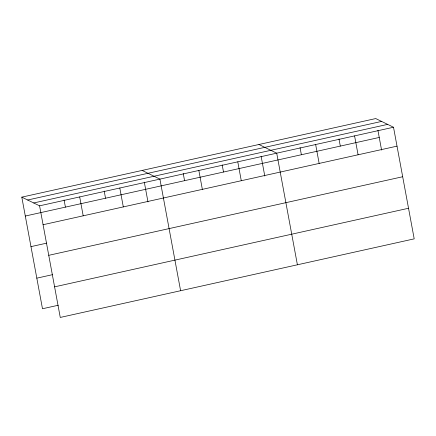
<?xml version="1.0" encoding="UTF-8"?>
<svg xmlns="http://www.w3.org/2000/svg" width="436" height="436" viewBox="0 0 436 436"><rect width="100%" height="100%" fill="white"/><g stroke="black" fill="none" stroke-linecap="round" stroke-linejoin="round"><path stroke-width="0.65" d="M21.8 197.143L375.739 118.559L393.512 127.247L414.2 238.857L60.261 317.441L39.578 205.83L21.8 197.143L42.488 308.753L58.266 305.249M27.664 200.01L381.604 121.426M33.708 202.963L387.648 124.38M39.578 205.83L393.512 127.247M25.304 216.038L379.238 137.454M43.077 224.725L397.016 146.142M30.972 246.634L46.756 243.13M48.75 255.322L402.69 176.738M36.815 278.157L52.598 274.653M54.593 286.844L408.532 208.261M258.94 144.49L276.713 153.178L297.401 264.788M142.141 170.427L159.914 179.114L180.602 290.719M377.914 130.288L381.582 150.093M354.582 135.89L358.081 154.785M338.979 138.931L340.309 146.098M315.648 144.534L319.152 163.429M300.044 147.575L301.374 154.742M261.11 156.219L264.783 176.024M237.784 161.827L241.282 180.722M222.18 164.863L223.505 172.035M198.849 170.471L202.353 189.366M183.245 173.512L184.575 180.678M144.311 182.155L147.984 201.955M119.802 188.02L123.306 206.915M104.199 191.061L105.528 198.227M79.69 196.925L83.194 215.82M64.087 199.966L65.416 207.133"/></g></svg>
